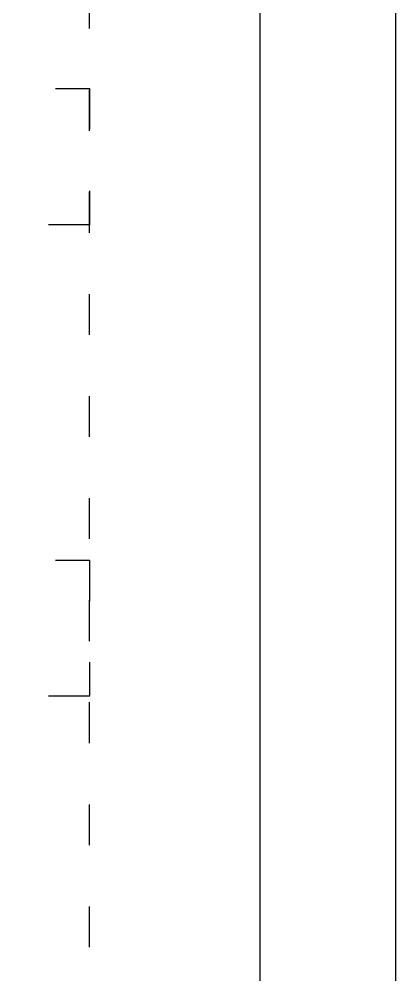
# Model space of a CAD drawing. Header units: millimetres. Extents: x 14879 to 38758, y -20740 to 1136.
# Drawn here: x 37201.4 to 37312.1, y -7664.9 to -7383.9 of the extents above; entities that cross this region are included whole.
import ezdxf

# ---------------------------------------------------------------- set-up
doc = ezdxf.new("R2010")
doc.units = ezdxf.units.MM
doc.linetypes.add('ACAD_ISO03W100', pattern=[30, 12, -18])

msp = doc.modelspace()

# ---------------------------------------------------------------- linework, layer by layer
for p, q in [((37312.11, -7898.36), (37312.11, -5908.36)), ((37272.11, -5948.36), (37272.11, -7858.36))]:
    msp.add_line(p, q)
at = {"color": 1, "linetype": 'ACAD_ISO03W100'}
for points in [[(37222.12, -6510.84), (37272.11, -6510.84), (37272.11, -7776.75), (37222.12, -7776.75)], [(36612.11, -7444.38), (36612.11, -7404.38), (37222.12, -7404.38), (37222.12, -7444.38)], [(36612.11, -7583), (36612.11, -7543), (37222.12, -7543), (37222.12, -7583)]]:
    msp.add_lwpolyline(points, close=True, dxfattribs=at)

doc.saveas('drawing.dxf')
